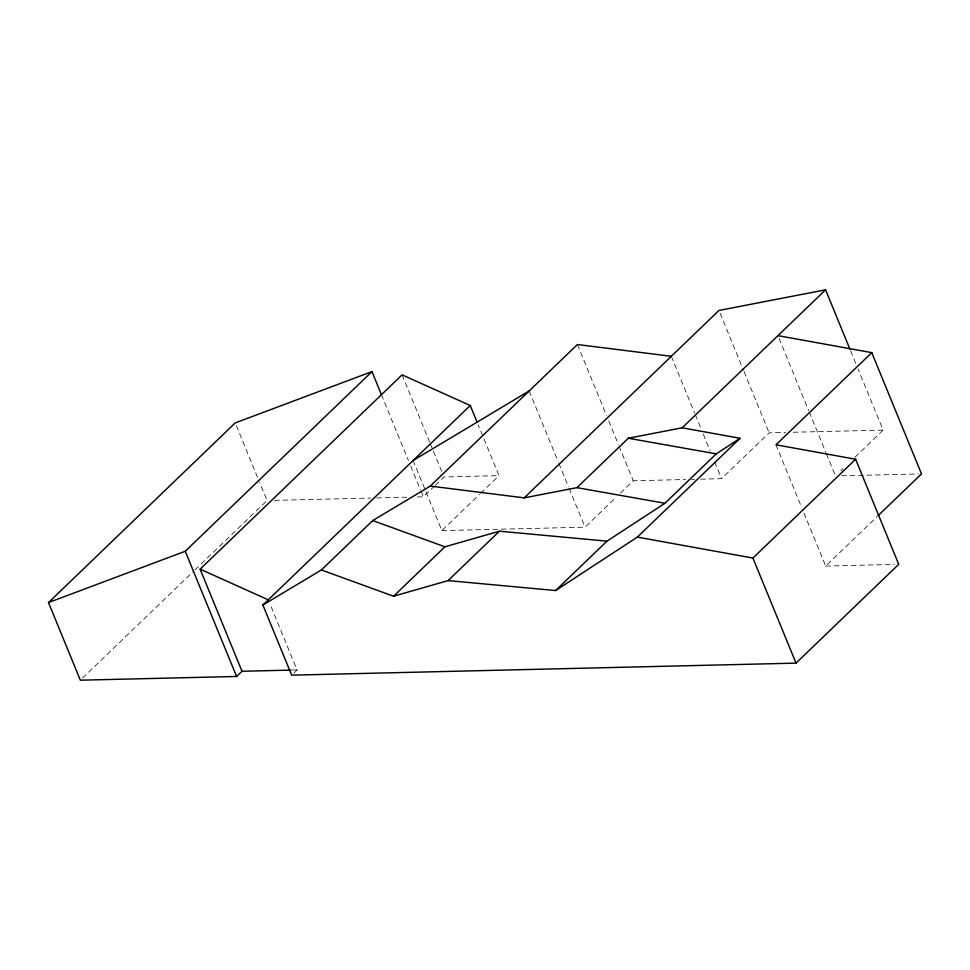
<?xml version="1.0" encoding="UTF-8"?>
<svg xmlns="http://www.w3.org/2000/svg" width="970" height="970" viewBox="0 0 970 970"><rect width="100%" height="100%" fill="white"/><g stroke="black" fill="none" stroke-linecap="round" stroke-linejoin="round"><path stroke-width="0.73" stroke-dasharray="4.85 3.64" d="M82.523 678.091L193.891 570.93M194.982 569.887L267.053 500.544L259.657 482.526M417.306 496.967L423.32 496.822L434.184 486.37M435.275 485.315L443.969 476.961L499.016 475.639L478.149 424.763M293.825 673.071L297.062 669.955L269.987 603.946M413.135 460.459L441.908 530.602L479.629 494.312M480.708 493.269L499.016 475.639M441.908 530.602L585.043 527.183L616.132 497.27M620.424 493.148L633.289 480.768L685.632 479.519M700.582 479.168L721.522 478.659L769.149 432.826L785.651 432.438M840.893 470.741L843.063 468.655M854.97 457.197L883.124 430.11L858.05 368.988M803.985 513.094L825.712 566.056L876.868 516.84M793.145 432.256L883.124 430.11M691.61 479.374L694.605 479.301M841.523 475.797L918.481 473.966M274.571 500.362L370.734 498.071M376.736 497.925L406.794 497.21M825.712 566.056L894.243 564.419M292.6 670.064L297.062 669.955M850.641 350.934L855.77 363.435M779.08 338.421L808.701 410.649M809.271 412.044L825.797 452.335M826.367 453.717L835.485 475.943M775.976 444.806L801.705 507.528M720.104 313.249L743.493 370.261M744.063 371.643L769.149 432.826M671.337 356.293L694.714 413.305M695.284 414.699L700.995 428.607M703.274 434.172L710.113 450.856M714.672 461.975L721.522 478.659M577.405 344.532L606.492 415.427M608.772 420.992L618.46 444.624M619.03 446.006L633.289 480.768M529.159 390.946L558.247 461.841M558.817 463.236L568.505 486.867M569.075 488.262L585.043 527.183M402.089 374.844L429.625 441.98M430.195 443.387L441.665 471.359M381.44 394.705L408.406 460.447M410.698 466.049L420.459 489.826M421.029 491.22L423.32 496.822M236.353 425.697L259.087 481.144"/><path stroke-width="1.45" d="M291.109 670.1L242.003 671.276L236.607 676.466L80.34 680.188L48.5 602.564L235.213 422.92L371.971 371.595L381.44 394.705M48.5 602.564L185.246 551.251L371.971 371.595M242.003 671.276L200.123 569.16L402.089 374.844L470.256 405.508L477.022 422.011M877.959 515.785L921.5 473.893L871.775 352.643L775.976 444.806L855.625 459.234L898.717 564.322L796.018 663.128L291.667 675.156L262.894 605.013L470.256 405.508M262.894 605.013L321.385 569.972L372.735 520.563L430.268 486.091L577.405 344.532L671.337 356.293M321.385 569.972L393.577 596.211L444.927 546.801L499.429 531.196L606.977 541.151L664.911 503.272L716.26 453.863L740.061 438.294L682.153 427.806L628.293 438.234L576.944 487.643L524.2 497.865L430.268 486.091M524.2 497.865L718.964 310.461L825.579 289.812L850.072 349.539M393.577 596.211L448.079 580.606L499.429 531.196M682.153 427.806L825.579 289.812M448.079 580.606L555.628 590.548L606.977 541.151M555.628 590.548L637.363 537.113L740.061 438.294M637.363 537.113L752.926 558.053L855.625 459.234M413.135 460.459L529.159 390.946M628.293 438.234L716.26 453.863M576.944 487.643L664.911 503.272M777.94 335.644L871.775 352.643M372.735 520.563L444.927 546.801M200.123 569.16L268.29 599.824M752.926 558.053L796.018 663.128M185.246 551.251L236.607 676.466"/></g></svg>
